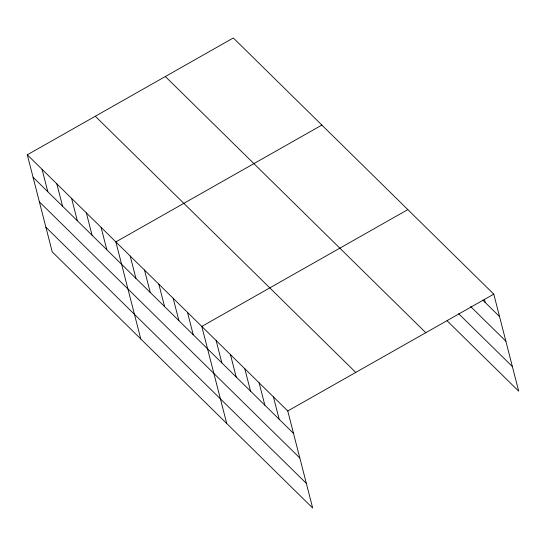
<?xml version="1.0" encoding="UTF-8"?>
<svg xmlns="http://www.w3.org/2000/svg" width="546" height="546" viewBox="0 0 546 546"><rect width="100%" height="100%" fill="white"/><g stroke="black" fill="none" stroke-linecap="round" stroke-linejoin="round"><path stroke-width="0.82" d="M27.3 154.805L287.756 410.974L312.674 508.026L52.218 251.856L27.3 154.805L233.326 37.974L493.782 294.144L518.7 391.195L447.078 320.755M321.881 125.068L115.854 241.898L140.772 338.957M407.828 209.609L201.802 326.44L226.726 423.491M287.756 410.974L493.782 294.144M482.821 300.116L499.535 316.557M470.645 306.552L505.862 341.189M458.654 313.732L512.373 366.564M165.336 76.522L425.791 332.698M95.291 116.25L355.746 372.42M33.053 177.211L293.509 433.387M39.38 201.843L299.836 458.019M45.898 227.225L306.347 483.394M484.391 299.263L485.21 302.464M273.43 396.887L279.183 419.294M259.104 382.794L264.858 405.207M244.779 368.707L250.532 391.113M230.453 354.613L236.206 377.027M216.127 340.527L221.881 362.94M187.483 312.346L193.236 334.759M173.157 298.259L178.911 320.666M158.831 284.166L164.585 306.579M144.506 270.079L150.259 292.492M130.18 255.992L135.934 278.399M101.099 227.382L106.852 249.795M86.336 212.865L92.09 235.278M71.581 198.348L77.334 220.761M56.818 183.831L62.572 206.245M42.062 169.315L47.816 191.728"/></g></svg>
